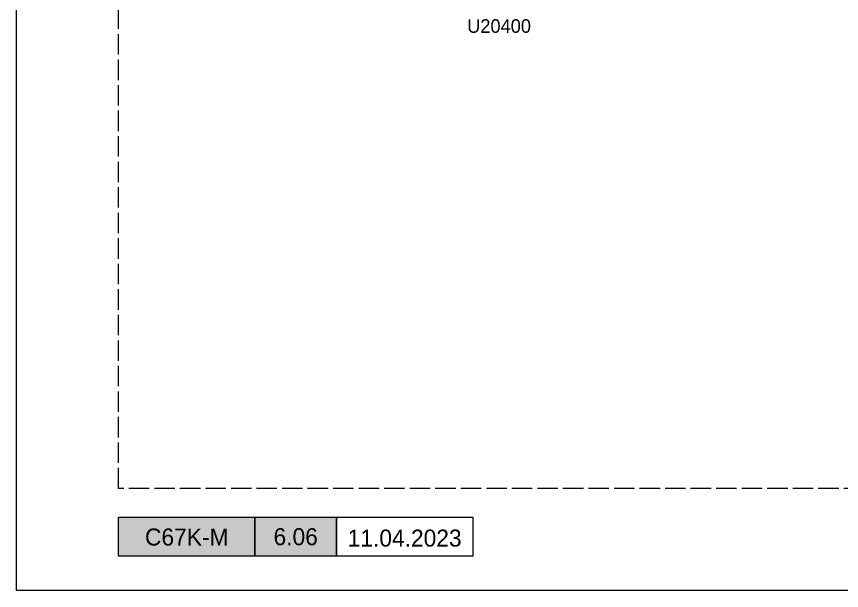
# Model space of a CAD drawing. Header units: millimetres. Extents: x -8 to 2550, y -393 to 1062.
# Drawn here: x 1300 to 1421.2, y 0 to 84.3 of the extents above; entities that cross this region are included whole.
import ezdxf
from ezdxf.enums import TextEntityAlignment as Align

# ---------------------------------------------------------------- set-up
doc = ezdxf.new("R2010")
doc.units = ezdxf.units.MM
doc.header["$LTSCALE"] = 0.25
doc.header["$MEASUREMENT"] = 0
doc.linetypes.add('ACAD_ISO02W100', pattern=[15, 12, -3])
doc.layers.add('01_External Border', color=150, linetype='Continuous', lineweight=20)
doc.layers.add('01_Text', color=40, linetype='Continuous', lineweight=25)
doc.layers.add('01_Fill Border Grey', color=7, linetype='Continuous', true_color=0x555655)
doc.layers.add('01_Text [White]', color=7, linetype='Continuous', lineweight=25, true_color=0xffffff)
doc.layers.add('02_Block Frame', color=7, linetype='Continuous', lineweight=5, true_color=0xe2001a, plot=False)
doc.styles.add('ALUK Main&Secondary Titles', font='GOTHIC.TTF')
doc.styles.add('Aluk Text', font='GOTHIC.TTF')

# ---------------------------------------------------------------- blocks, each defined once
blk = doc.blocks.new('serie_')
at = {"layer": '01_Text [White]', "color": 7, "true_color": 0xffffff, "insert": (10, -2.87), "char_height": 2.5, "attachment_point": 5, "style": 'ALUK Main&Secondary Titles'}
blk.add_mtext_dynamic_manual_height_columns('{\\fPoppins|b0|i0|c0|p2;C67K-M}', width=20, gutter_width=12.5, heights=[0], dxfattribs=at)

msp = doc.modelspace()

# ---------------------------------------------------------------- hatches: boundary and pattern name
at = {"layer": '01_Fill Border Grey', "ltscale": 0.25}
h = msp.add_hatch(color=256, dxfattribs=at)
h.dxf.hatch_style = 1
h.paths.add_polyline_path([(1347.001, 5.033), (1315.001, 5.033), (1315.001, 10.778), (1347.001, 10.778)])

# ---------------------------------------------------------------- linework, layer by layer
at = {"layer": '01_External Border'}
for points in [[(1335.001, 5.033), (1315.001, 5.033), (1315.001, 10.778), (1335.001, 10.778)], [(1347.001, 5.033), (1335.001, 5.033), (1335.001, 10.778), (1347.001, 10.778)], [(1367.001, 5.033), (1347.001, 5.033), (1347.001, 10.778), (1367.001, 10.778)]]:
    msp.add_lwpolyline(points, close=True, dxfattribs=at)
at = {"layer": '02_Block Frame'}
msp.add_lwpolyline([(1300, 0), (1300, 297), (1510, 297), (1510, 0)], close=True, dxfattribs=at)
at = {"layer": '02_Block Frame', "linetype": 'ACAD_ISO02W100'}
msp.add_lwpolyline([(1315, 15), (1315, 282), (1492, 282), (1492, 15)], close=True, dxfattribs=at)

# ---------------------------------------------------------------- block references
at = {"layer": '01_Text [White]', "color": 7, "true_color": 0xffffff}
msp.add_blockref('serie_', (1315.001, 10.71), dxfattribs=at)

# ---------------------------------------------------------------- texts
at = {"layer": '01_Text', "style": 'Aluk Text'}
msp.add_text('U20400', height=2, dxfattribs=at).set_placement((1366.181, 81.932))
at = {"layer": '01_Text', "style": 'ALUK Main&Secondary Titles'}
msp.add_attdef('11.04.2023', text='', height=2.5, dxfattribs=at).set_placement((1357.001, 7.703), align=Align.MIDDLE)
at = {"layer": '01_Text [White]', "color": 7, "ltscale": 0.25, "true_color": 0xffffff, "style": 'Aluk Text'}
msp.add_attdef('6.06', text='', height=2.5, dxfattribs=at).set_placement((1341.001, 7.903), align=Align.MIDDLE)

doc.saveas('drawing.dxf')
